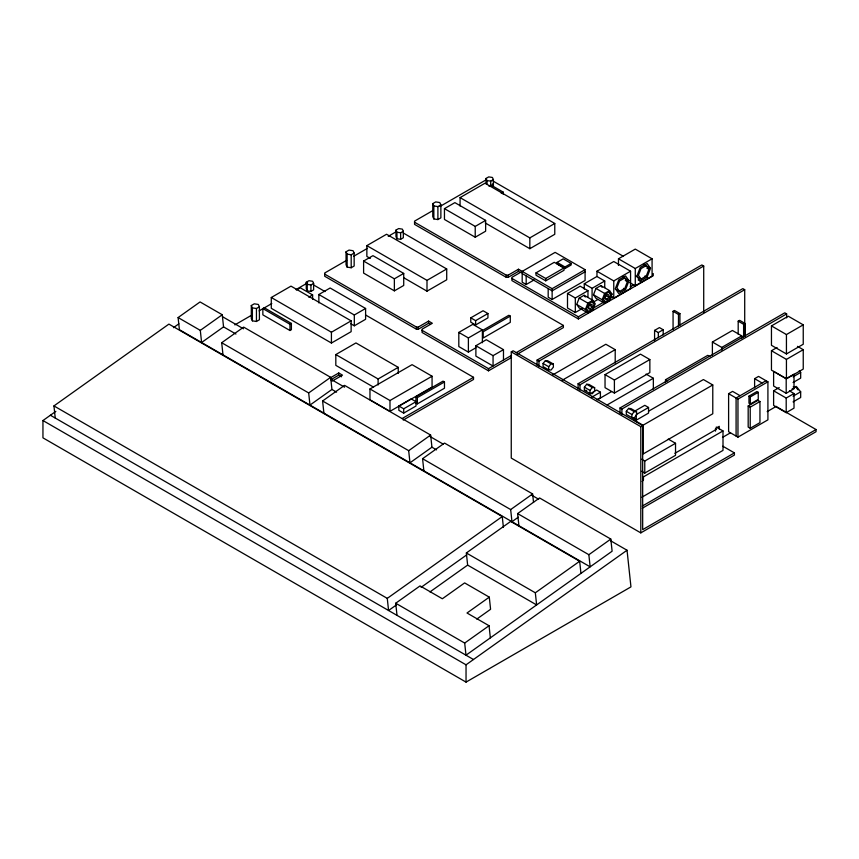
<?xml version="1.0" encoding="UTF-8"?>
<svg xmlns="http://www.w3.org/2000/svg" width="859" height="859" viewBox="0 0 859 859"><rect width="100%" height="100%" fill="white"/><g stroke="black" fill="none" stroke-linecap="round" stroke-linejoin="round"><path stroke-width="1.29" d="M576.722 304.451L579.181 298.105L584.099 295.271L592.785 300.285L595.244 303.785L592.785 310.12L587.867 312.966L579.181 307.952L576.722 304.451L585.409 309.465L587.867 312.966M585.409 309.465L587.867 303.12L592.785 300.285M593.494 294.766L595.953 288.42L600.87 285.585L609.557 290.6L612.027 294.1L609.557 300.435L604.639 303.281L595.953 298.266L593.494 294.766L602.18 299.78L604.639 303.281M602.18 299.78L604.639 293.434L609.557 290.6M622.689 276.748L624.783 277.962L627.403 281.688L624.783 288.441L619.543 291.469L615.345 289.043M625.577 289.58L628.992 280.775L625.577 275.922L618.748 279.862L615.334 288.656L618.748 293.52L625.577 289.58L623.484 288.366M644.196 264.336L646.29 265.549L648.91 269.275L646.29 276.029L641.05 279.057L635.8 276.029M647.085 277.156L650.499 268.362L647.085 263.498L640.256 267.439L636.841 276.244L640.256 281.097L647.085 277.156L644.98 275.943M543.081 363.486L545.411 360.587L547.741 360.791L553.368 364.033L553.368 367.147L551.027 370.057L548.697 369.842L543.081 366.6L543.081 363.486L548.697 366.729L548.697 369.842M590.326 308.939L592.066 306.781L592.066 304.462L590.326 304.301L588.587 306.47L588.587 308.789L590.326 308.939L588.157 307.683M548.697 366.729L551.027 363.829L553.368 364.033M607.098 299.254L608.838 297.096L608.838 294.777L607.098 294.626L605.359 296.784L605.359 299.104L607.098 299.254L604.929 297.998M584.378 387.162L586.708 384.263L589.049 384.467L594.664 387.71L594.664 390.824L592.323 393.723L589.993 393.519L584.378 390.276L584.378 387.162L589.993 390.405L589.993 393.519M589.993 390.405L592.323 387.506L594.664 387.71M626.297 411.3L628.627 408.39L630.968 408.594L636.583 411.837L636.583 414.951L634.243 417.861L631.913 417.646L626.297 414.403L626.297 411.3L631.913 414.543L631.913 417.646M631.913 414.543L634.243 411.633L636.583 411.837M642.167 481.491L643.445 479.891L643.445 476.466M55.244 418.054L53.945 405.92L168.912 324.101L502.247 516.549L503.417 527.469M476.788 619.092L490.586 609.278L489.286 597.145L464.633 582.907L442.353 598.766L420.062 585.902L395.709 603.233L464.687 643.058L465.986 655.192L612.113 551.22L610.813 539.076L539.57 497.952L517.612 513.575L588.855 554.71L590.154 566.843L179.402 329.695L178.103 317.562L200.061 301.938L222.256 314.748L223.555 326.882L235.935 334.033M610.76 540.848L627.038 550.243L630.957 586.89L466.04 682.11L42.95 437.843L42.95 420.545L55.835 411.375M173.454 327.676L178.897 323.8M223.555 326.882L201.597 342.505L200.297 330.371L222.256 314.748M222.996 354.864L221.697 342.73L243.655 327.107L330.64 377.326L331.939 389.46L336.578 392.144M331.939 389.46L309.981 405.083L308.682 392.95L330.64 377.326M323.897 413.125L322.597 400.981L344.556 385.358L430.638 435.062L431.937 447.195L436.565 449.869M431.937 447.195L409.979 462.818L408.68 450.685L430.638 435.062M423.874 470.839L422.574 458.706L444.532 443.083L532.623 493.946L533.536 502.44M518.235 517.236L511.964 521.703L510.665 509.57L532.623 493.946M396.16 605.101L388.569 610.502L387.269 598.369L502.247 516.549M466.351 552.971L535.329 592.796L536.628 604.929L467.64 565.104L466.351 552.971L510.675 521.424L579.664 561.249L580.952 573.382M421.114 587.341L466.662 554.925M429.972 591.905L467.64 565.104M489.286 597.145L467.006 613.004L489.05 625.728L490.349 637.861M464.687 643.058L489.05 625.728M535.329 592.796L579.664 561.249M588.855 554.71L610.813 539.076M466.04 682.11L466.04 664.812L627.038 550.243M251.311 305.536L254.275 303.818L258.323 304.451L259.407 306.792L259.407 319.763L256.444 321.47L252.396 320.847L251.311 318.506L251.311 305.536L252.396 307.876L252.396 320.847M346.048 251.805L349.012 250.087L353.07 250.721L354.155 253.051L354.155 266.022L351.191 267.74L347.133 267.106L346.048 264.776L346.048 251.805L347.133 254.146L347.133 267.106M432.764 203.626L435.728 201.919L439.776 202.541L440.871 204.882L440.871 217.853L437.897 219.56L433.849 218.938L432.764 216.597L432.764 203.626L433.849 205.967L433.849 218.938M271.283 297.504L290.986 286.133L351.138 320.858L351.138 331.66L331.424 343.042L271.283 308.317L271.283 297.504L331.424 332.229L351.138 320.858M252.396 307.876L256.444 308.499L259.407 306.792M370.326 258.441L366.857 256.444L366.857 245.631L386.561 234.249L446.712 268.974L446.712 279.787L426.998 291.169L403.87 277.811M347.133 254.146L351.191 254.769L354.155 253.051M395.967 230.115L398.662 228.558L402.345 229.128L403.333 231.254L403.333 237.739L400.638 239.296L396.955 238.727L395.967 236.601L395.967 230.115L396.955 232.241L396.955 238.727M306.255 282.257L308.95 280.7L312.633 281.269L313.621 283.395L313.621 289.88L310.926 291.437L307.243 290.868L306.255 288.742L306.255 282.257L307.243 284.383L307.243 290.868M486.033 183.633L486.033 178.447L488.728 176.89L492.411 177.459L493.399 179.585L493.399 186.07L492.411 183.944M433.849 205.967L437.897 206.59L440.871 204.882M262.854 308.596L264.282 307.769L291.394 323.424L291.394 329.684L289.955 330.511L262.854 314.856L262.854 308.596L289.955 324.251L291.394 323.424M234.84 324.895L252.17 314.888M259.096 310.883L271.809 303.549M296.076 289.537L307.629 282.869M346.649 260.341L324.691 273.012L324.691 276.254L416.432 329.212L418.301 329.212L428.598 323.274L430.466 324.348M353.586 256.336L367.448 248.337M388.247 236.322L396.332 231.651M433.043 210.466L414.553 221.139L414.553 224.371L506.284 277.339L508.163 277.339L518.46 271.39L520.329 272.475M439.98 206.461L486.194 179.778M296.43 290.063L300.317 287.819L312.622 294.927L312.622 299.254M460.07 206.02L460.07 197.613L485.024 183.203L554.774 223.48L554.774 234.292L529.831 248.691L485.228 222.943M396.955 232.241L400.638 232.81L403.333 231.254M307.243 284.383L310.926 284.952L313.621 283.395M486.033 178.447L487.021 180.573L490.704 181.142L493.399 179.585M444.457 208.651L454.883 202.627L485.636 220.387L485.636 231.2L475.22 237.213L444.457 219.453L444.457 208.651L475.22 226.411L485.636 220.387M488.911 186.113L490.854 184.986L503.159 192.094L503.159 194.252M363.604 261.061L372.956 255.66L403.719 273.42L403.719 285.456L394.367 290.857L363.604 273.098L363.604 261.061L394.367 278.821L403.719 273.42M308.746 297.171L312.622 294.927M318.85 302.926L318.85 294.519L330.135 288.001L365.601 308.478L365.601 319.29L354.316 325.808L350.88 323.822M501.216 193.211L503.159 192.094M318.85 294.519L354.316 314.995L365.601 308.478M366.857 245.631L426.998 280.356L446.712 268.974M460.07 197.613L529.831 237.889L554.774 223.48M373.536 387.141L335.815 365.365L335.815 354.563L355.948 342.934L398.243 367.351L398.243 373.364M330.726 377.616L338.736 372.989L342.483 375.147L332.186 381.095M324.691 274.096L416.432 327.054L418.301 327.054L428.598 321.105L432.335 323.274L422.048 329.212L422.048 332.454L488.503 370.83L511.545 357.527M414.553 222.213L506.284 275.17L508.163 275.17L518.46 269.232L552.133 288.688L552.133 299.49L548.182 297.214L548.182 288.57M330.726 379.775L338.736 375.147L341.549 376.768M536.005 272.861L554.27 262.306L564.009 267.933L564.009 270.284L545.733 280.829L536.005 275.213L536.005 272.861L545.733 278.477L564.009 267.933M557.061 262.403L563.193 258.849L571.138 263.434L571.138 264.991L564.997 268.534L557.061 263.96L557.061 262.403L564.997 266.977L571.138 263.434M522.186 271.39L522.186 282.203L526.18 284.512L534.137 279.916M470.764 317.841L483.08 310.743L487.933 313.535L487.933 317.862L475.618 324.97L470.764 322.168L470.764 317.841L475.618 320.643L487.933 313.535M335.815 354.563L378.11 378.98L398.243 367.351M475.929 347.755L468.391 352.104L458.813 346.564L458.813 332.422L472.794 324.348L482.382 329.877L482.382 342.741M369.971 388.966L412.062 364.667L432.066 376.221L432.066 387.033L389.986 411.332L369.971 399.779L369.971 388.966L389.986 400.519L432.066 376.221M552.133 288.688L585.086 269.662L585.086 280.474L552.133 299.49M458.813 332.422L468.391 337.952L482.382 329.877M482.876 330.275L508.85 315.274L510.289 316.101L510.289 322.361L483.188 338.017L483.188 331.757L510.289 316.101M585.086 271.82L552.133 290.847L522.186 273.549M596.962 276.544L596.962 271.219L613.766 261.523L630.57 271.219L630.57 288.517L613.766 298.213L610.405 296.28M618.469 265.452L618.469 258.806L635.273 249.099L652.078 258.806L652.078 276.093L635.273 285.8L629.668 282.568M475.886 345.737L493.066 355.658L493.066 366.031L475.886 356.109L475.886 345.737L486.301 339.724L503.481 349.645L503.481 360.018M582.219 308.542L575.315 312.526L567.498 308.005L567.498 293.477L580.147 286.176L587.964 290.696L587.964 297.3M584.27 289.086L584.27 283.803L596.919 276.491L604.736 281.011L604.736 287.615M567.498 293.477L575.315 297.998L587.964 290.696M584.27 283.803L592.087 288.313L604.736 281.011M596.962 271.219L613.766 280.925L630.57 271.219M618.469 258.806L635.273 268.502L652.078 258.806M398.844 405.996L411.16 398.887L416.014 401.69L403.698 408.798L398.844 405.996L398.844 410.323L403.698 413.115L416.014 406.017L415.917 396.783L443.029 381.138L444.468 381.965L444.468 388.225L417.356 403.88L415.917 403.043M415.917 396.783L417.356 397.61L444.468 381.965M624.783 277.962L619.543 280.99L616.923 287.744L619.543 291.469M646.29 265.549L641.05 268.577L638.43 275.331L641.05 279.057M493.066 355.658L503.481 349.645M593.236 302.175L597.843 299.523M511.255 351.868L513.134 350.783L642.672 425.581L642.672 529.638L816.05 429.543L816.05 431.701L640.803 532.881L511.255 458.083L511.255 351.868L640.803 426.665L642.672 425.581M402.098 418.548L473.524 377.316L473.524 379.474L403.247 420.051M422.048 330.296L488.503 368.661L511.545 355.368M516.152 352.705L563.386 325.432L563.386 327.59L517.301 354.198M511.9 278.413L578.365 316.788L587.577 311.463M593.333 308.145L603.705 302.153M609.471 298.825L612.918 296.838M630.205 286.852L633.663 284.866M585.086 269.662L555.129 252.374L511.9 277.339L511.9 280.582L578.365 318.947L653.248 275.718L653.248 273.549M537.1 365.397L537.1 360.061L701.846 264.948L703.714 266.032L703.714 312.59M537.1 360.061L538.969 361.145L703.714 266.032M552.638 374.975L605.842 344.255L615.205 349.656L615.205 363.046M673.069 329.566L673.069 311.312L674.508 310.475L679.931 313.61L679.931 325.346M562.001 380.376L615.205 349.656M673.069 311.312L678.492 314.437L679.931 313.61M654.579 340.733L654.579 330.393L659.433 327.59L663.18 329.749L663.18 334.924M654.579 330.393L658.327 332.551L663.18 329.749M578.096 389.073L578.096 383.737L742.842 288.624L744.71 289.698L744.71 336.266M578.096 383.737L579.975 384.811L744.71 289.698M605.037 374.631L640.503 354.155L649.855 359.556L649.855 372.591L614.4 393.068L605.037 387.667L605.037 374.631L614.4 380.032L649.855 359.556M588.823 394.539L596.661 390.018L600.409 392.176L600.409 397.781L597.048 399.714M591.454 397.341L600.409 392.176M597.714 399.585L611.597 391.564M738.192 334.194L738.192 321.159L739.631 320.332L745.054 323.456L745.054 336.503M712.39 355.154L712.39 342.022L732.405 330.468L741.757 335.869L741.757 338.5M738.192 321.159L743.615 324.283L745.054 323.456M607.077 404.986L653.345 378.271L653.345 388.987M665.51 382.33L665.51 379.742L707.805 355.325L709.888 356.528M712.39 342.022L721.753 347.423L741.757 335.869M620.037 413.286L620.037 407.95L784.772 312.837L786.651 313.911L786.651 317.905M620.037 407.95L621.905 409.024L786.651 313.911M771.457 325.905L788.261 316.198L803.24 324.842L803.24 344.244L786.436 353.951L771.457 345.307L771.457 325.905L786.436 334.548L803.24 324.842M634.737 411.139L644.808 405.319L648.545 407.477L648.545 413.082L636.24 420.191L632.492 418.032M648.545 407.477L636.24 414.586L636.24 420.191M635.939 418.505L633.652 419.826L643.015 425.237L712.777 384.961L712.777 413.77L643.015 454.046L643.015 425.237M648.524 411.246L703.414 379.549L712.777 384.961M797.485 346.349L803.24 349.677L803.24 369.08L786.436 378.787L771.457 370.132L771.457 350.73L777.062 347.498M771.457 350.73L786.436 359.384L803.24 349.677M754.61 387.86L754.61 378.679L758.561 376.403L767.914 381.804L767.914 419.847L737.967 437.145L728.604 431.744L728.604 393.69L732.598 391.382L740.093 395.709M766.045 380.72L736.088 398.018L736.088 436.061M728.604 393.69L737.967 399.102L767.914 381.804M748.962 396.128L756.897 391.554L758.25 392.327L758.25 399.414L750.315 403.998L748.962 403.225L748.962 396.128L750.315 396.912L758.25 392.327M786.2 378.69L794.017 374.17L794.017 388.783L786.2 393.293L773.615 386.024L773.615 371.421L786.2 378.69L786.2 393.293M641.641 459.243L644.765 461.047L675.528 443.287L675.528 455.324L644.765 473.084L641.641 471.28M793.072 376.833L800.674 372.452L799.246 370.68M789.442 390.899L794.017 393.54L794.017 408.143L786.2 412.664L773.615 405.394L773.615 390.791L779.199 387.57M748.178 405.985L757.917 400.369L759.947 401.54L759.947 422.639L750.218 428.265L748.178 427.084L748.178 405.985L750.218 407.166L759.947 401.54M793.072 382.513L800.674 378.132L800.674 372.452M674.841 453.337L716.449 429.317M792.062 389.02L796.411 386.518L800.674 391.822L800.674 397.502L793.072 401.883M643.037 477.11L722.999 430.939L722.999 450.395L641.877 497.232M773.615 390.791L786.2 398.05L794.017 393.54M793.072 396.203L800.674 391.822M722.483 437.424L730.504 432.796M767.173 411.622L776.332 406.339M642.242 506.112L734.413 452.897L734.413 455.055L642.242 508.27M793.211 386.797L796.411 386.518M584.378 390.276L586.708 390.48M644.196 264.722L650.499 268.362M646.816 268.062L648.91 269.275M493.141 181.12L623.076 256.143M638.151 279.894L640.256 281.097M622.689 277.135L628.992 280.775M625.309 280.474L627.403 281.688M609.847 292.844L612.027 294.1M754.61 378.679L762.094 383.007M595.953 288.42L604.639 293.434M605.584 295.217L608.838 297.096M776.719 406.833L816.05 429.543M579.181 298.105L587.867 303.12M588.812 304.902L592.066 306.781M665.51 379.742L667.593 380.945M403.279 233.004L563.386 325.432M646.065 374.073L653.345 378.271M716.256 427.052L722.999 430.939M722.859 446.229L734.413 452.897M586.708 384.263L592.323 387.506M628.627 408.39L634.243 411.633M545.411 360.587L551.027 363.829M668.248 439.089L675.528 443.287M313.428 284.877L325.024 291.577M365.633 315.017L473.524 377.316M222.545 316.713L243.462 328.793M330.64 379.12L344.588 387.173M429.436 436.168L443.384 444.221M531.721 495.213L538.7 499.24M178.103 317.562L200.297 330.371M221.697 342.73L308.682 392.95M322.597 400.981L408.68 450.685M422.574 458.706L510.665 509.57M53.945 405.92L387.269 598.369M50.391 415.251L473.47 659.519M42.95 420.545L466.04 664.812M796.454 387.903L798.065 389.932M600.87 285.585L602.105 287.336M584.099 295.271L585.333 297.021M517.612 513.575L518.911 525.708M395.709 603.233L397.008 615.366M786.436 334.548L786.436 353.951M786.436 359.384L786.436 378.787M786.2 398.05L786.2 412.664M750.315 396.912L750.315 403.998M750.218 407.166L750.218 428.265M743.615 324.283L743.615 337.329M737.967 399.102L737.967 437.145M721.753 347.423L721.753 350.053M719.251 428.963L719.251 426.322L715.504 428.48L715.504 431.121M678.492 314.437L678.492 326.173M658.327 332.551L658.327 337.727M644.765 461.047L644.765 473.084M640.803 426.665L640.803 532.881M635.273 268.502L635.273 285.8M621.905 409.024L621.905 414.36M614.4 380.032L614.4 393.068M613.766 280.925L613.766 298.213M592.087 288.313L592.087 300.199M579.975 384.811L579.975 390.147M578.365 316.788L578.365 318.947M575.315 297.998L575.315 312.526M564.997 266.977L564.997 268.534M545.733 278.477L545.733 280.829M538.969 361.145L538.969 366.482M529.831 237.889L529.831 248.691M526.18 275.857L526.18 284.512M518.46 269.232L518.46 271.39M508.163 275.17L508.163 277.339M506.284 275.17L506.284 277.339M490.704 181.142L490.704 186.339M488.503 368.661L488.503 370.83M487.021 180.573L487.021 184.47M475.618 320.643L475.618 324.97M475.22 226.411L475.22 237.213M468.391 337.952L468.391 352.104M437.897 206.59L437.897 219.56M428.598 321.105L428.598 323.274M426.998 280.356L426.998 291.169M418.301 327.054L418.301 329.212M417.356 397.61L417.356 403.88M416.432 327.054L416.432 329.212M403.698 408.798L403.698 413.115M400.638 232.81L400.638 239.296M394.367 278.821L394.367 290.857M389.986 400.519L389.986 411.332M378.11 378.98L378.11 384.982M354.316 314.995L354.316 325.808M351.191 254.769L351.191 267.74M338.736 372.989L338.736 375.147M331.424 332.229L331.424 343.042M310.926 284.952L310.926 291.437M289.955 324.251L289.955 330.511M256.444 308.499L256.444 321.47M588.426 304L586.59 308.832L588.49 311.452L592.238 309.24L594.074 304.419L592.162 301.799L588.426 304M605.198 294.315L603.362 299.147L605.262 301.767L609.01 299.555L610.846 294.734L608.934 292.114L605.198 294.315"/></g></svg>
